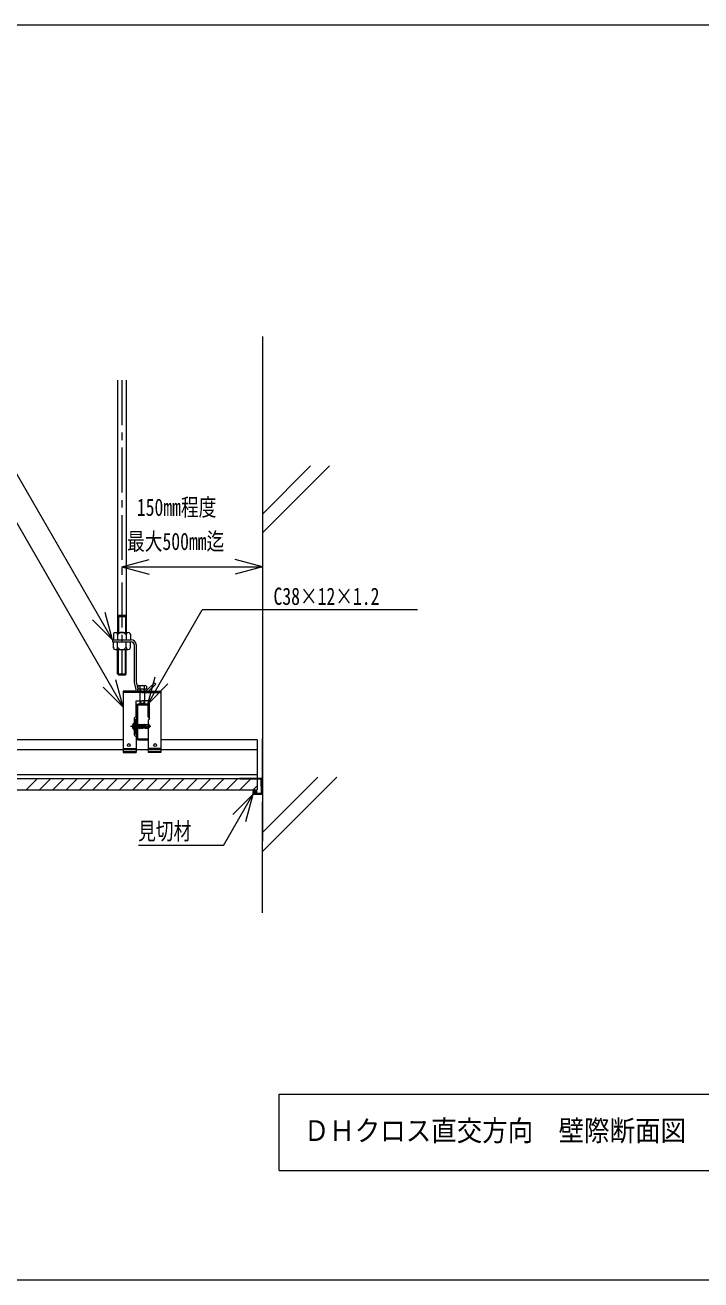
# Model space of a CAD drawing. Units: millimetres, scale not verified. Extents: x -205 to 205, y -142 to 142.
# Drawn here: x 26.1 to 97.7, y 9.5 to 142.5 of the extents above; entities that cross this region are included whole.
import ezdxf
from ezdxf.enums import TextEntityAlignment as Align

# ---------------------------------------------------------------- set-up
doc = ezdxf.new("R2010")
doc.units = ezdxf.units.MM
doc.header["$LTSCALE"] = 0.25
doc.linetypes.add('USER1', pattern=[28.575, 19.05, -3.175, 3.175, -3.175])
for name, color, linetype, lineweight in [('2-1_2-0', 7, 'Continuous', 18), ('2-3_2-2', 7, 'Continuous', 18), ('F-1_F-0 図枠', 7, 'Continuous', 18), ('F-3_F-2 補助線', 7, 'Continuous', 18)]:
    doc.layers.add(name, color=color, linetype=linetype, lineweight=lineweight)
doc.styles.add('ＭＳ ゴシック', font='')
doc.styles.get('ＭＳ ゴシック').set_extended_font_data('MS Gothic')

msp = doc.modelspace()

# ---------------------------------------------------------------- linework, layer by layer
at = {"layer": '2-1_2-0'}
for p, q in [((51.2783, 109.4942), (51.2783, 55.9925)), ((35.9405, 104.8569), (35.9405, 78.1316)), ((36.8405, 104.8569), (36.8405, 78.1316)), ((51.2783, 88.6783), (58.3814, 95.7814)), ((51.2783, 90.6783), (56.3814, 95.7814)), ((36.0205, 79.8318), (35.9405, 79.8318)), ((36.0205, 79.9044), (36.0205, 78.1316)), ((36.0205, 79.8318), (36.8405, 79.8318)), ((36.7605, 79.8318), (36.7605, 78.1316)), ((35.3905, 77.3316), (35.3905, 77.1316)), ((35.3905, 77.3316), (37.3905, 77.3316)), ((35.4905, 77.9291), (35.4905, 77.3316)), ((35.7155, 78.1316), (37.0655, 78.1316)), ((35.9405, 77.8816), (35.9405, 77.3316)), ((36.8405, 77.8816), (36.8405, 77.3316)), ((37.2905, 77.9291), (37.2905, 77.3316)), ((35.3905, 77.1316), (37.3905, 77.1316)), ((35.4905, 76.5041), (35.4905, 77.1316)), ((35.7155, 76.3016), (37.0655, 76.3016)), ((35.9405, 76.5516), (35.9405, 77.1316)), ((35.9405, 73.7349), (35.9405, 76.3016)), ((36.0205, 73.6449), (36.0205, 76.3016)), ((36.7605, 73.6449), (36.7605, 76.3016)), ((36.8405, 76.5516), (36.8405, 77.1316)), ((36.8405, 73.7349), (36.8405, 76.3016)), ((37.2905, 76.5041), (37.2905, 77.1316)), ((37.6905, 76.8316), (37.6905, 72.9316)), ((37.8905, 76.8316), (37.8905, 72.9316)), ((35.9405, 73.7349), (36.8405, 73.7349)), ((36.7605, 73.6449), (36.8405, 73.7349)), ((38.5255, 71.8904), (36.5255, 71.8904)), ((36.5255, 71.8904), (36.5255, 65.3904)), ((37.7016, 72.8378), (37.8849, 72.0785)), ((37.8621, 71.9289), (37.839, 71.8904)), ((37.896, 72.8847), (38.0793, 72.1255)), ((38.179, 72.4904), (38.8719, 72.4904)), ((38.2755, 72.1404), (38.2755, 71.8904)), ((38.2755, 71.8904), (38.2755, 70.8904)), ((38.2945, 72.4404), (38.2945, 72.1404)), ((38.3455, 72.1404), (38.3455, 71.8904)), ((38.5255, 71.8904), (40.5255, 71.8904)), ((38.7055, 72.1404), (38.7055, 71.8904)), ((38.7564, 72.4404), (38.7564, 72.1404)), ((38.7755, 72.1404), (38.7755, 71.8904)), ((38.7755, 71.8904), (38.7755, 70.8904)), ((39.8297, 72.7909), (38.9292, 71.8904)), ((38.9873, 72.4404), (38.9873, 72.1404)), ((39.2121, 71.8904), (39.9711, 72.6494)), ((39.9711, 72.6494), (39.8297, 72.7909)), ((40.5255, 71.8904), (40.5255, 65.3904)), ((38.5255, 71.7704), (36.5255, 71.7704)), ((37.8905, 70.8904), (38.5255, 70.8904)), ((39.1255, 70.5404), (38.1055, 70.5404)), ((38.2755, 70.8904), (38.2755, 70.6104)), ((38.3455, 70.5404), (38.2755, 70.6104)), ((38.3455, 70.8904), (38.3455, 70.5404)), ((38.5255, 71.7704), (40.5255, 71.7704)), ((39.3105, 70.8904), (38.5255, 70.8904)), ((38.7055, 70.8904), (38.7055, 70.5404)), ((38.7055, 70.5404), (38.7755, 70.6104)), ((39.1255, 70.5404), (39.1255, 70.4204)), ((39.3105, 70.6904), (39.1605, 70.6904)), ((39.1605, 69.1404), (39.1605, 70.6904)), ((39.2805, 69.1404), (39.2805, 70.6904)), ((39.3105, 68.9904), (39.3105, 70.8904)), ((37.9255, 70.3604), (37.9255, 66.9204)), ((38.0455, 70.3604), (38.0455, 66.9204)), ((39.1255, 70.4204), (38.1055, 70.4204)), ((39.4475, 68.1654), (37.3095, 68.1654)), ((37.6835, 68.2254), (37.6163, 68.2254)), ((37.6835, 68.1054), (37.6163, 68.1054)), ((37.7405, 67.2404), (37.7405, 69.0904)), ((37.7405, 68.9404), (37.8905, 68.9404)), ((37.7704, 67.7766), (37.7705, 68.5541)), ((37.8292, 68.033), (37.7704, 68.033)), ((37.8169, 67.9872), (37.7704, 67.9872)), ((37.7705, 67.3904), (37.7705, 68.9404)), ((37.7955, 68.4153), (37.7705, 68.3844)), ((37.8151, 68.3436), (37.7705, 68.1771)), ((37.7705, 68.1904), (37.7955, 68.1654)), ((37.7705, 68.1404), (37.7955, 68.1654)), ((37.8151, 68.3436), (37.7955, 68.4153)), ((37.9001, 68.2979), (37.8028, 68.2979)), ((37.9124, 68.3436), (37.8151, 68.3436)), ((37.9124, 68.3436), (37.8169, 67.9872)), ((37.8365, 67.9155), (37.8169, 67.9872)), ((37.8945, 67.9872), (37.8365, 67.9155)), ((37.8905, 67.3904), (37.8905, 68.9404)), ((37.9901, 68.3436), (37.8945, 67.9872)), ((37.9918, 67.9872), (37.8945, 67.9872)), ((38.0041, 68.033), (37.9068, 68.033)), ((37.9704, 68.4153), (37.9124, 68.3436)), ((37.9705, 68.0654), (37.9205, 68.0654)), ((37.9901, 68.3436), (37.9704, 68.4153)), ((38.0751, 68.2979), (37.9778, 68.2979)), ((38.0874, 68.3436), (37.9901, 68.3436)), ((38.0115, 67.9155), (37.9918, 67.9872)), ((38.0695, 67.9872), (38.0115, 67.9155)), ((38.1504, 68.2891), (38.0695, 67.9872)), ((38.1504, 67.9872), (38.0695, 67.9872)), ((38.1504, 68.033), (38.0817, 68.033)), ((38.1504, 68.397), (38.1454, 68.4153)), ((38.165, 68.3436), (38.1504, 68.397)), ((38.1791, 68.033), (38.1504, 68.033)), ((38.2501, 68.2979), (38.1527, 68.2979)), ((38.1668, 67.9872), (38.1527, 67.9872)), ((38.165, 68.3436), (38.1572, 68.3145)), ((38.2623, 68.3436), (38.165, 68.3436)), ((38.2623, 68.3436), (38.1668, 67.9872)), ((38.1864, 67.9155), (38.1668, 67.9872)), ((38.2444, 67.9872), (38.1864, 67.9155)), ((38.3399, 68.3436), (38.2444, 67.9872)), ((38.3417, 67.9872), (38.2444, 67.9872)), ((38.354, 68.033), (38.2567, 68.033)), ((38.3203, 68.4153), (38.2623, 68.3436)), ((38.3399, 68.3436), (38.3203, 68.4153)), ((38.425, 68.2979), (38.3277, 68.2979)), ((38.4372, 68.3436), (38.3399, 68.3436)), ((38.4372, 68.3436), (38.3417, 67.9872)), ((38.3613, 67.9155), (38.3417, 67.9872)), ((38.4193, 67.9872), (38.3613, 67.9155)), ((38.5149, 68.3436), (38.4193, 67.9872)), ((38.5167, 67.9872), (38.4193, 67.9872)), ((38.5289, 68.033), (38.4316, 68.033)), ((38.4953, 68.4153), (38.4372, 68.3436)), ((38.5149, 68.3436), (38.4953, 68.4153)), ((38.6, 68.2979), (38.5026, 68.2979)), ((38.6122, 68.3436), (38.5149, 68.3436)), ((38.6122, 68.3436), (38.5167, 67.9872)), ((38.5363, 67.9155), (38.5167, 67.9872)), ((38.5943, 67.9872), (38.5363, 67.9155)), ((38.6898, 68.3436), (38.5943, 67.9872)), ((38.8053, 67.9872), (38.5943, 67.9872)), ((38.723, 68.0329), (38.6066, 68.0329)), ((38.6702, 68.4153), (38.6122, 68.3436)), ((38.6898, 68.3436), (38.6702, 68.4153)), ((38.7749, 68.2979), (38.6775, 68.2979)), ((38.6777, 68.0759), (38.8097, 68.1)), ((38.7872, 68.3436), (38.6898, 68.3436)), ((38.7872, 68.3436), (38.7393, 68.1649)), ((38.7589, 68.0932), (38.7393, 68.1649)), ((38.8169, 68.1649), (38.7589, 68.0932)), ((38.8452, 68.4153), (38.7872, 68.3436)), ((38.8648, 68.3436), (38.8169, 68.1649)), ((38.8648, 68.3436), (38.8452, 68.4153)), ((38.848, 67.9672), (39.2149, 67.9672)), ((38.8604, 68.3696), (39.2069, 68.3696)), ((39.1605, 69.1404), (39.3105, 69.1404)), ((39.3105, 68.9904), (39.1605, 68.8404)), ((39.1605, 68.8404), (39.1605, 65.3904)), ((39.2069, 68.3696), (39.37, 68.1654)), ((39.2149, 67.9672), (39.3698, 68.1654)), ((36.5255, 66.7404), (23.9304, 66.7404)), ((37.7405, 67.3904), (37.8905, 67.3904)), ((37.7405, 67.2404), (37.8905, 67.0904)), ((37.8905, 67.0904), (37.8905, 65.3904)), ((39.1605, 66.7404), (37.8905, 66.7404)), ((38.1055, 66.8604), (39.1255, 66.8604)), ((38.1055, 66.7404), (39.1255, 66.7404)), ((39.1255, 66.7404), (39.1255, 66.8604)), ((50.7199, 66.7404), (40.5255, 66.7404)), ((50.7199, 66.7404), (50.7199, 61.4404)), ((51.2783, 62.6404), (51.2783, 66.8404)), ((36.5255, 65.6804), (23.9304, 65.6804)), ((36.5255, 65.8122), (37.8905, 65.8122)), ((36.5255, 65.7351), (37.8905, 65.7351)), ((36.5255, 65.5104), (37.8905, 65.5104)), ((36.5255, 65.3904), (37.8905, 65.3904)), ((39.1605, 65.6804), (37.8905, 65.6804)), ((40.5255, 65.8122), (39.1605, 65.8122)), ((40.5255, 65.7351), (39.1605, 65.7351)), ((40.5255, 65.5104), (39.1605, 65.5104)), ((40.5255, 65.3904), (39.1605, 65.3904)), ((50.7199, 65.6804), (40.5255, 65.6804)), ((-18.7217, 62.6404), (50.7199, 62.6404)), ((50.7199, 63.0404), (23.9304, 63.0404)), ((26.2445, 61.4404), (27.4445, 62.6404)), ((27.6587, 61.4404), (28.8587, 62.6404)), ((29.0729, 61.4404), (30.2729, 62.6404)), ((30.4871, 61.4404), (31.6871, 62.6404)), ((31.9013, 61.4404), (33.1013, 62.6404)), ((33.3155, 61.4404), (34.5155, 62.6404)), ((34.7298, 61.4404), (35.9298, 62.6404)), ((36.144, 61.4404), (37.344, 62.6404)), ((37.5582, 61.4404), (38.7582, 62.6404)), ((38.9724, 61.4404), (40.1724, 62.6404)), ((40.3866, 61.4404), (41.5866, 62.6404)), ((41.8008, 61.4404), (43.0008, 62.6404)), ((43.215, 61.4404), (44.415, 62.6404)), ((44.6292, 61.4404), (45.8292, 62.6404)), ((46.0435, 61.4404), (47.2435, 62.6404)), ((47.4577, 61.4404), (48.6577, 62.6404)), ((48.8719, 61.4404), (50.0719, 62.6404)), ((51.1008, 62.5604), (48.8783, 62.5604)), ((51.1008, 62.5604), (51.1483, 61.0404)), ((51.1783, 62.6404), (51.2283, 61.0404)), ((51.2783, 54.9044), (59.1578, 62.7839)), ((51.2783, 56.9044), (57.1578, 62.7839)), ((-18.7217, 61.4404), (50.7199, 61.4404)), ((50.6783, 61.2604), (50.2783, 61.2604)), ((50.2783, 61.2604), (50.2783, 60.9604)), ((50.2861, 61.4404), (50.7199, 61.8741)), ((50.3583, 61.1804), (50.3583, 61.0404)), ((51.2783, 60.9604), (50.2783, 60.9604)), ((51.1483, 61.0404), (50.3583, 61.0404)), ((51.2783, 61.0404), (51.2283, 61.0404)), ((51.2783, 61.0404), (51.2783, 60.9604)), ((51.2783, 48.4199), (51.2783, 60.1607)), ((51.2783, 48.4199), (51.2783, 59.8157))]:
    msp.add_line(p, q, dxfattribs=at)
at = {"layer": '2-1_2-0', "color": 4, "linetype": 'USER1'}
msp.add_line((36.3905, 104.8569), (36.3905, 73.6449), dxfattribs=at)
at = {"layer": '2-1_2-0'}
for points in [[(35.9405, 73.7349), (36.0205, 73.6449), (36.7605, 73.6449)], [(38.0636, 72.4404), (38.0636, 72.1404), (38.9873, 72.1404)], [(37.7405, 69.0904), (37.8905, 69.2404), (37.8905, 70.8904)], [(38.7755, 70.8904), (38.7755, 70.6104), (38.2755, 70.6104)], [(38.1454, 68.4153), (38.0874, 68.3436), (37.9918, 67.9872)], [(38.6777, 68.0759), (38.7378, 68.0188), (38.848, 67.9672)], [(51.1783, 62.6404), (48.8783, 62.6404), (48.8783, 62.5604)], [(50.6783, 61.2604), (50.6783, 61.1804), (50.3583, 61.1804)]]:
    msp.add_lwpolyline(points, dxfattribs=at)
for centre in [(37.133, 66.1911), (39.918, 66.1904)]:
    msp.add_circle(centre, 0.15, dxfattribs=at)
for centre, radius, start, end in [((36.1655, 79.4784), 0.45, 60, 120), ((36.6155, 79.4784), 0.45, 60, 120), ((36.6155, 80.2578), 0.45, 240, 300), ((35.7155, 77.9054), 0.2263, 353.97442, 186.02558), ((36.3905, 77.6016), 0.53, 31.89079, 148.10921), ((37.0655, 77.9054), 0.2263, 353.97442, 186.02558), ((37.3905, 76.8316), 0.5, 0, 90), ((35.7155, 76.5279), 0.2263, 173.97442, 6.02558), ((36.3905, 76.8316), 0.53, 211.89079, 328.10921), ((37.0655, 76.5279), 0.2263, 173.97442, 6.02558), ((37.3905, 76.8316), 0.3, 0, 90), ((38.0905, 72.9316), 0.4, 180, 193.56975), ((37.6905, 72.0316), 0.2, 329.09913, 13.56975), ((38.0905, 72.9316), 0.2, 180, 193.56975), ((38.179, 72.332), 0.1583, 43.17355, 136.82645), ((37.6905, 72.0316), 0.4, 339.3228, 13.56975), ((38.5255, 71.932), 0.5583, 65.5673, 114.4327), ((38.8719, 72.332), 0.1583, 43.17355, 136.82645), ((38.1055, 70.3604), 0.18, 90, 180), ((38.1055, 70.3604), 0.06, 90, 180), ((38.0148, 68.1654), 0.4999, 131.52902, 179.99995), ((38.0148, 68.1654), 0.4999, 179.99995, 228.47899), ((38.1477, 68.1654), 0.5498, 150.07637, 171.66556), ((37.6417, 68.2556), 0.0394, 195.35164, 229.88438), ((37.6417, 68.0753), 0.0394, 130.10379, 164.64825), ((38.1477, 68.1654), 0.5498, 188.33369, 209.92578), ((37.6282, 68.4431), 0.0431, 355.48814, 85.86568), ((37.6282, 67.8877), 0.0431, 274.13362, 4.47853), ((37.7589, 68.4357), 0.1284, 89.82111, 126.01746), ((37.6477, 68.1654), 0.0699, 300.81566, 59.18423), ((37.7588, 68.5524), 0.0117, 8.18623, 90.98085), ((38.8445, 70.2345), 2.1348, 269.06783, 284.2543), ((37.7589, 67.8951), 0.1284, 234.00873, 270.08937), ((37.7588, 67.7784), 0.0117, 269.02011, 351.38429), ((38.1055, 66.9204), 0.18, 180, 270), ((38.1055, 66.9204), 0.06, 180, 270)]:
    msp.add_arc(centre, radius, start, end, dxfattribs=at)
at = {"layer": '2-3_2-2'}
for p, q in [((35.3905, 77.3316), (20.9964, 102.2628)), ((36.5255, 70.2055), (22.1314, 95.1367)), ((36.3905, 85.0899), (39.2882, 85.8664)), ((51.2783, 85.0899), (48.3805, 85.8664)), ((36.3905, 85.0899), (39.2882, 84.3135)), ((35.3905, 77.3316), (34.614, 80.2294)), ((39.1255, 70.5404), (44.8796, 80.5069)), ((67.7009, 80.5069), (44.8796, 80.5069)), ((35.3905, 77.3316), (33.2691, 79.4529)), ((39.1255, 70.5404), (39.9019, 73.4382)), ((36.5255, 70.2055), (34.4041, 72.3268)), ((36.5255, 70.2055), (35.749, 73.1032)), ((39.1255, 70.5404), (41.2468, 72.6617)), ((47.1452, 55.5337), (50.2783, 60.9604)), ((50.2783, 60.9604), (48.157, 58.8391)), ((50.2783, 60.9604), (49.5018, 58.0626)), ((47.1452, 55.5337), (38.1587, 55.5337)), ((53.0617, 21.1094), (53.0617, 29.1832)), ((53.0617, 21.1094), (110.7337, 21.1094))]:
    msp.add_line(p, q, dxfattribs=at)
for points in [[(36.3905, 85.0899), (51.2783, 85.0899), (48.3805, 84.3135)], [(53.0617, 29.1832), (110.7337, 29.1832), (110.7337, 21.1094)]]:
    msp.add_lwpolyline(points, dxfattribs=at)
at = {"layer": 'F-1_F-0 図枠'}
msp.add_line((205, 142.5), (-205, 142.5), dxfattribs=at)
at = {"layer": 'F-3_F-2 補助線'}
msp.add_line((-205, 9.5), (205, 9.5), dxfattribs=at)

# ---------------------------------------------------------------- texts
at = {"layer": '2-3_2-2', "style": 'ＭＳ ゴシック'}
for s, height, width, p in [('150mm程度', 1.833, 0.75, (37.9744, 89.9342)), ('最大500mm迄', 1.833, 0.75, (36.9397, 86.3128)), ('C38×12×1.2', 1.833, 0.75, (52.4544, 80.4929)), ('見切材', 1.833, 0.75, (38.112, 55.6112)), ('ＤＨクロス直交方向\u3000壁際断面図', 2.199, 0.9, (55.6666, 23.5645))]:
    msp.add_text(s, height=height, dxfattribs=dict(at, width=width)).set_placement(p, align=Align.BOTTOM_LEFT)

doc.saveas('drawing.dxf')
